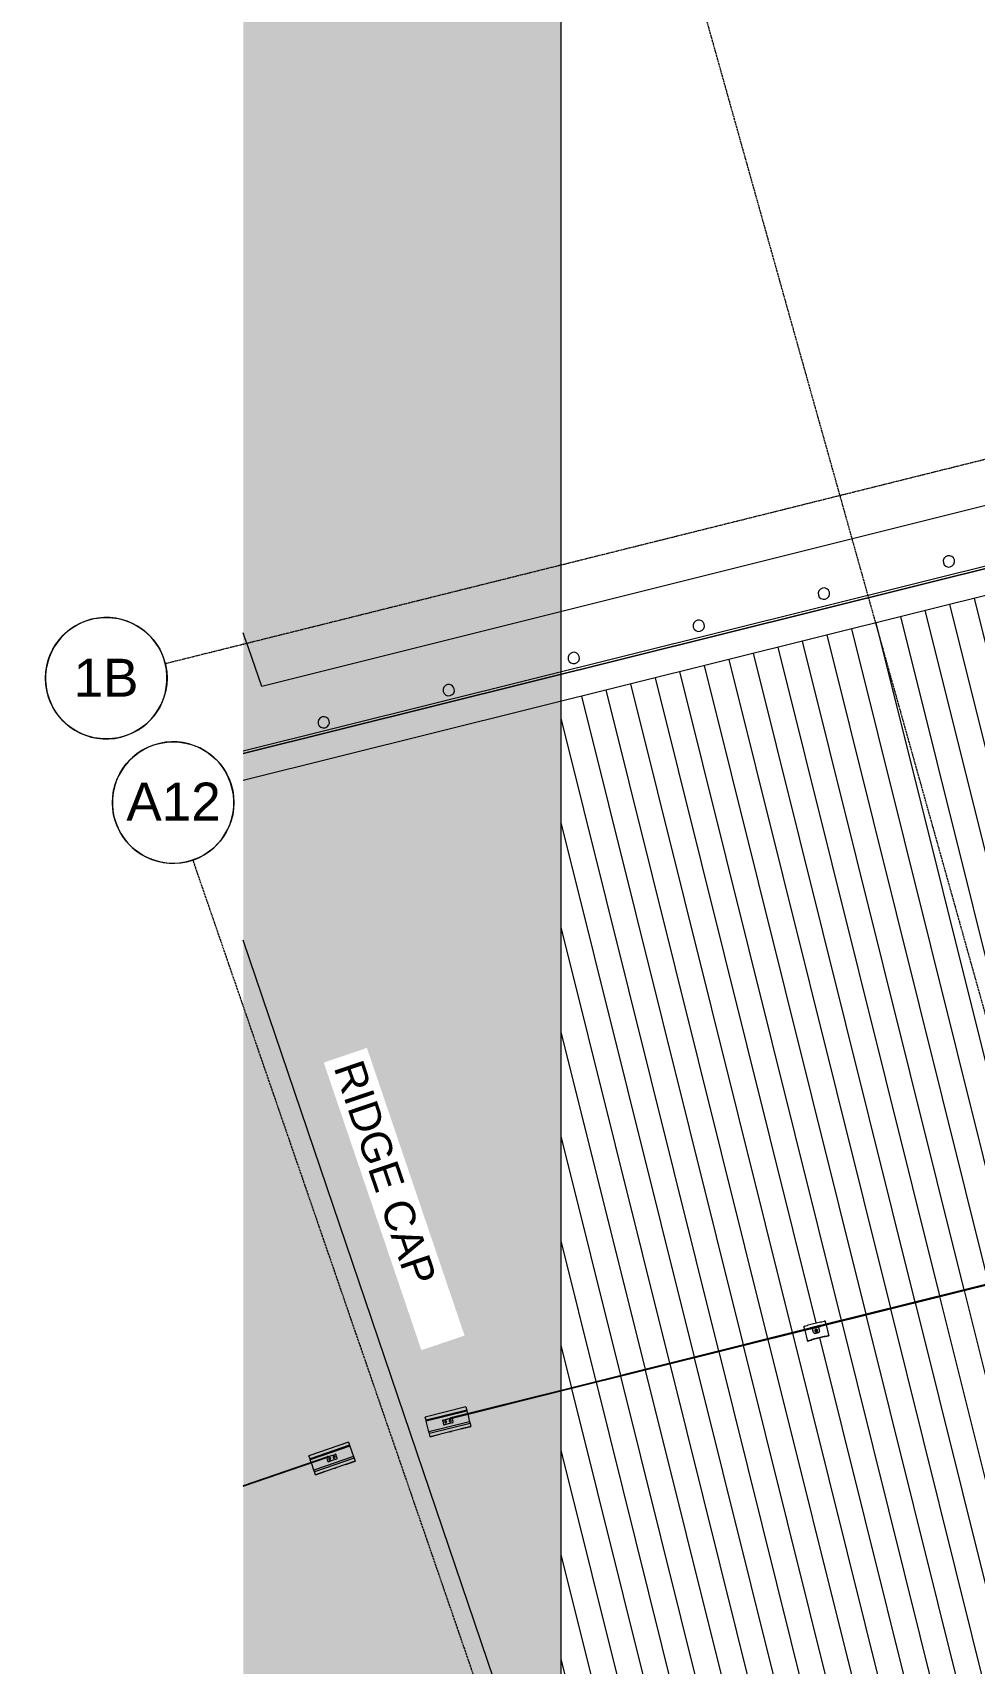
# Model space of a CAD drawing. Header units: millimetres. Extents: x -2355745 to -2216356, y 3958910 to 4068440.
# Drawn here: x -2355337 to -2342935, y 4018484 to 4039958 of the extents above; entities that cross this region are included whole.
import ezdxf

# ---------------------------------------------------------------- set-up
doc = ezdxf.new("R2010")
doc.units = ezdxf.units.MM
doc.linetypes.add('Grid Line', pattern=[21, 12, -3, 3, -3])
for name, color, linetype, lineweight in [('A-DETL', 90, 'Continuous', 18), ('A-DETL-GENF', 92, 'Continuous', 5), ('A-FLOR', 192, 'Continuous', 5), ('A-ROOF', 132, 'Continuous', 5), ('A-ROOF-OTLN', 132, 'Continuous', 5), ('A-ROOF-PATT', 132, 'Continuous', 5), ('G-ANNO-TEXT', 231, 'Continuous', 5), ('Q-SPCQ', 91, 'Continuous', 5), ('S-GRID', 1, 'Continuous', 5), ('S-GRID-IDEN', 1, 'Continuous', 5)]:
    doc.layers.add(name, color=color, linetype=linetype, lineweight=lineweight)
doc.styles.add('Arial', font='arial.ttf', dxfattribs={"height": 500})
doc.styles.add('Arial_1', font='arial.ttf', dxfattribs={"height": 400})

# ---------------------------------------------------------------- blocks, each defined once
blk = doc.blocks.new('Static Line_Sayfa_Metal Deck_Pan Mount - Up to 15 _ pitch - Max 2 Users-1845519-ROOF - Part B')
at = {"layer": 'Q-SPCQ'}
for p, q in [((-2351176, 4021399), (-2351698, 4021219)), ((-2351162, 4021358), (-2351684, 4021179)), ((-2351158, 4021345), (-2351680, 4021166)), ((-2351176, 4021399), (-2351162, 4021358)), ((-2351162, 4021358), (-2351158, 4021345)), ((-2351158, 4021345), (-2351111, 4021209)), ((-2351453, 4021206), (-2352563, 4020824)), ((-2352563, 4020816), (-2351450, 4021199)), ((-2351684, 4021179), (-2351698, 4021219)), ((-2351680, 4021166), (-2351684, 4021179)), ((-2351668, 4021131), (-2351680, 4021166)), ((-2351633, 4021029), (-2351666, 4021125)), ((-2351111, 4021209), (-2351633, 4021029)), ((-2351104, 4021188), (-2351626, 4021008)), ((-2351090, 4021147), (-2351612, 4020967)), ((-2351090, 4021147), (-2351612, 4020968)), ((-2351468, 4021199), (-2351467, 4021195)), ((-2351466, 4021193), (-2351465, 4021190)), ((-2351465, 4021190), (-2351464, 4021187)), ((-2351464, 4021187), (-2351457, 4021167)), ((-2351457, 4021167), (-2351449, 4021143)), ((-2351450, 4021199), (-2351450, 4021201)), ((-2351450, 4021199), (-2351450, 4021200)), ((-2351450, 4021199), (-2351450, 4021199)), ((-2351449, 4021143), (-2351449, 4021143)), ((-2351445, 4021209), (-2351354, 4021236)), ((-2351352, 4021231), (-2351443, 4021204)), ((-2351443, 4021140), (-2351386, 4021160)), ((-2351437, 4021175), (-2351436, 4021174)), ((-2351412, 4021182), (-2351412, 4021183)), ((-2351386, 4021160), (-2351329, 4021179)), ((-2351380, 4021194), (-2351379, 4021193)), ((-2351355, 4021202), (-2351355, 4021203)), ((-2351342, 4021233), (-2351344, 4021238)), ((-2351344, 4021238), (-2351344, 4021237)), ((-2351342, 4021233), (-2351344, 4021237)), ((-2351342, 4021233), (-2351342, 4021233)), ((-2351341, 4021230), (-2351342, 4021233)), ((-2351334, 4021209), (-2351341, 4021230)), ((-2351326, 4021185), (-2351334, 4021209)), ((-2351326, 4021185), (-2351326, 4021185)), ((-2351213, 4021105), (-2351090, 4021147)), ((-2351212, 4021105), (-2351213, 4021105)), ((-2351090, 4021147), (-2351212, 4021105)), ((-2351111, 4021209), (-2351104, 4021188)), ((-2351104, 4021188), (-2351090, 4021147)), ((-2351090, 4021147), (-2351090, 4021147)), ((-2351090, 4021147), (-2351090, 4021147)), ((-2351626, 4021008), (-2351633, 4021029)), ((-2351612, 4020968), (-2351626, 4021008)), ((-2351612, 4020967), (-2351489, 4021010)), ((-2351612, 4020967), (-2351612, 4020968)), ((-2351612, 4020967), (-2351611, 4020967)), ((-2351489, 4021010), (-2351611, 4020967)), ((-2351489, 4021010), (-2351489, 4021010)), ((-2351364, 4021053), (-2351351, 4021057)), ((-2351350, 4021057), (-2351364, 4021052)), ((-2351364, 4021053), (-2351364, 4021052)), ((-2351351, 4021057), (-2351337, 4021062)), ((-2351337, 4021062), (-2351350, 4021057))]:
    blk.add_line(p, q, dxfattribs=at)
at = {"layer": 'Q-SPCQ', "flags": 128}
for points in [[(-2351412, 4021183), (-2351412, 4021184), (-2351412, 4021184), (-2351413, 4021185), (-2351413, 4021185), (-2351413, 4021186), (-2351413, 4021186), (-2351414, 4021186), (-2351414, 4021187), (-2351414, 4021187), (-2351415, 4021188), (-2351415, 4021188), (-2351415, 4021188), (-2351416, 4021189), (-2351416, 4021189), (-2351416, 4021189), (-2351417, 4021190), (-2351417, 4021190), (-2351418, 4021190), (-2351418, 4021191), (-2351419, 4021191), (-2351419, 4021191), (-2351420, 4021191), (-2351420, 4021191), (-2351421, 4021191), (-2351421, 4021192), (-2351422, 4021192), (-2351422, 4021192), (-2351423, 4021192), (-2351423, 4021192), (-2351424, 4021192), (-2351424, 4021192), (-2351425, 4021192), (-2351425, 4021192), (-2351426, 4021192), (-2351426, 4021192), (-2351427, 4021192), (-2351427, 4021192), (-2351428, 4021191), (-2351428, 4021191), (-2351429, 4021191), (-2351429, 4021191), (-2351430, 4021191), (-2351430, 4021190), (-2351431, 4021190), (-2351431, 4021190), (-2351432, 4021190), (-2351432, 4021189), (-2351432, 4021189), (-2351433, 4021189), (-2351433, 4021188), (-2351434, 4021188), (-2351434, 4021188), (-2351434, 4021187), (-2351435, 4021187), (-2351435, 4021186), (-2351435, 4021186), (-2351435, 4021186), (-2351436, 4021185), (-2351436, 4021185), (-2351436, 4021184), (-2351436, 4021184), (-2351437, 4021183), (-2351437, 4021183), (-2351437, 4021182), (-2351437, 4021182), (-2351437, 4021181), (-2351437, 4021181), (-2351437, 4021180), (-2351437, 4021180), (-2351437, 4021179), (-2351437, 4021179), (-2351437, 4021178), (-2351437, 4021178), (-2351437, 4021177), (-2351437, 4021177), (-2351437, 4021176), (-2351437, 4021176), (-2351437, 4021175), (-2351437, 4021175)], [(-2351355, 4021203), (-2351355, 4021203), (-2351356, 4021204), (-2351356, 4021204), (-2351356, 4021205), (-2351356, 4021205), (-2351357, 4021206), (-2351357, 4021206), (-2351357, 4021206), (-2351357, 4021207), (-2351358, 4021207), (-2351358, 4021208), (-2351359, 4021208), (-2351359, 4021208), (-2351359, 4021209), (-2351360, 4021209), (-2351360, 4021209), (-2351361, 4021210), (-2351361, 4021210), (-2351361, 4021210), (-2351362, 4021210), (-2351362, 4021210), (-2351363, 4021211), (-2351363, 4021211), (-2351364, 4021211), (-2351364, 4021211), (-2351365, 4021211), (-2351365, 4021211), (-2351366, 4021211), (-2351366, 4021211), (-2351367, 4021211), (-2351367, 4021211), (-2351368, 4021211), (-2351369, 4021211), (-2351369, 4021211), (-2351370, 4021211), (-2351370, 4021211), (-2351371, 4021211), (-2351371, 4021211), (-2351372, 4021211), (-2351372, 4021211), (-2351373, 4021210), (-2351373, 4021210), (-2351373, 4021210), (-2351374, 4021210), (-2351374, 4021210), (-2351375, 4021209), (-2351375, 4021209), (-2351376, 4021209), (-2351376, 4021208), (-2351376, 4021208), (-2351377, 4021208), (-2351377, 4021207), (-2351378, 4021207), (-2351378, 4021206), (-2351378, 4021206), (-2351378, 4021206), (-2351379, 4021205), (-2351379, 4021205), (-2351379, 4021204), (-2351379, 4021204), (-2351380, 4021203), (-2351380, 4021203), (-2351380, 4021202), (-2351380, 4021202), (-2351380, 4021201), (-2351380, 4021201), (-2351380, 4021200), (-2351380, 4021200), (-2351380, 4021199), (-2351380, 4021199), (-2351380, 4021198), (-2351380, 4021198), (-2351380, 4021197), (-2351380, 4021197), (-2351380, 4021196), (-2351380, 4021196), (-2351380, 4021195), (-2351380, 4021195), (-2351380, 4021194)]]:
    blk.add_lwpolyline(points, dxfattribs=at)
at = {"layer": 'Q-SPCQ'}
for centre, major_axis, ratio, start_param, end_param in [((-2351452, 4021205), (16.5, 5.7), 0.087156, 1.117011, 2.88852), ((-2351450, 4021200), (16.5, 5.7), 0.087156, 1.117011, 2.88852), ((-2351452, 4021205), (7.09, 2.44), 0.087156, 1.832596, 2.879793), ((-2351450, 4021200), (7.09, 2.44), 0.087156, 3.141593, 6.283185), ((-2351450, 4021200), (7.09, 2.44), 0.087156, 2.879793, 3.141593), ((-2351450, 4021200), (7.09, 2.44), 0.087156, 1.308997, 2.617994), ((-2351444, 4021145), (4.73, 1.63), 0.996195, 3.141593, 4.712389), ((-2351452, 4021205), (7.09, 2.44), 0.087156, 0.261799, 0.785398), ((-2351452, 4021205), (7.09, 2.44), 0.087156, 5.497787, 6.021386), ((-2351450, 4021200), (7.09, 2.44), 0.087156, 0, 1.047198), ((-2351424, 4021178), (12.3, 4.2), 0.996195, 0, 3.141593), ((-2351424, 4021178), (12.3, 4.2), 0.996195, 3.141593, 6.283185), ((-2351367, 4021198), (12.3, 4.2), 0.996195, 0, 3.141593), ((-2351367, 4021198), (12.3, 4.2), 0.996195, 3.141593, 6.283185), ((-2351361, 4021232), (16.5, 5.7), 0.087156, 0, 1.117011), ((-2351359, 4021227), (16.5, 5.7), 0.087156, 0, 1.117011), ((-2351331, 4021184), (4.73, 1.63), 0.996195, 4.712389, 6.283185)]:
    blk.add_ellipse(centre, major_axis=major_axis, ratio=ratio, start_param=start_param, end_param=end_param, dxfattribs=at)
blk = doc.blocks.new('Static Line_Sayfa_Metal Deck_Pan Mount - Up to 15 _ pitch - Max 2 Users-1846359-ROOF - Part B')
at = {"layer": 'Q-SPCQ'}
for p, q in [((-2330489, 4026538), (-2345031, 4022914)), ((-2345029, 4022906), (-2330487, 4026531)), ((-2345030, 4022914), (-2348376, 4022079)), ((-2348376, 4022071), (-2345028, 4022907)), ((-2345181, 4022922), (-2345173, 4022925)), ((-2345181, 4022922), (-2345179, 4022913)), ((-2345179, 4022913), (-2345170, 4022879)), ((-2345172, 4022925), (-2345135, 4022934)), ((-2345169, 4022872), (-2345136, 4022739)), ((-2345134, 4022934), (-2345123, 4022942)), ((-2345122, 4022942), (-2344961, 4022982)), ((-2345094, 4022901), (-2345098, 4022899)), ((-2345097, 4022894), (-2345098, 4022899)), ((-2345096, 4022889), (-2345097, 4022894)), ((-2345096, 4022889), (-2345091, 4022889)), ((-2344969, 4022932), (-2345092, 4022902)), ((-2345089, 4022889), (-2344966, 4022920)), ((-2345066, 4022895), (-2345066, 4022894)), ((-2345066, 4022893), (-2345066, 4022894)), ((-2345065, 4022889), (-2345066, 4022893)), ((-2345053, 4022841), (-2345065, 4022889)), ((-2345053, 4022841), (-2345053, 4022841)), ((-2345037, 4022861), (-2345037, 4022861)), ((-2345035, 4022830), (-2344986, 4022843)), ((-2345035, 4022830), (-2344986, 4022842)), ((-2345029, 4022864), (-2345029, 4022863)), ((-2345027, 4022864), (-2345027, 4022864)), ((-2345009, 4022869), (-2345009, 4022869)), ((-2345006, 4022869), (-2345007, 4022869)), ((-2344998, 4022870), (-2344999, 4022871)), ((-2344988, 4022913), (-2344989, 4022914)), ((-2344988, 4022913), (-2344988, 4022913)), ((-2344988, 4022913), (-2344987, 4022909)), ((-2344987, 4022909), (-2344975, 4022861)), ((-2344975, 4022860), (-2344975, 4022861)), ((-2344962, 4022933), (-2344967, 4022932)), ((-2344964, 4022920), (-2344960, 4022922)), ((-2344962, 4022933), (-2344961, 4022928)), ((-2344961, 4022928), (-2344960, 4022922)), ((-2344960, 4022982), (-2344947, 4022981)), ((-2344946, 4022981), (-2344910, 4022990)), ((-2344908, 4022990), (-2344900, 4022993)), ((-2344900, 4022993), (-2344898, 4022983)), ((-2344900, 4022787), (-2344852, 4022799)), ((-2344852, 4022799), (-2344900, 4022787)), ((-2344900, 4022787), (-2344862, 4022797)), ((-2344898, 4022983), (-2344889, 4022949)), ((-2344862, 4022797), (-2344898, 4022788)), ((-2344887, 4022942), (-2344854, 4022809)), ((-2344854, 4022809), (-2344854, 4022809)), ((-2344854, 4022809), (-2344852, 4022799)), ((-2344852, 4022799), (-2344852, 4022799)), ((-2345136, 4022739), (-2345136, 4022739)), ((-2345136, 4022739), (-2345133, 4022729)), ((-2345085, 4022741), (-2345133, 4022729)), ((-2345133, 4022729), (-2345085, 4022741)), ((-2345133, 4022729), (-2345133, 4022729)), ((-2345087, 4022741), (-2345124, 4022732)), ((-2345123, 4022732), (-2345085, 4022741)), ((-2345075, 4022748), (-2345086, 4022741)), ((-2345085, 4022741), (-2345073, 4022748)), ((-2345085, 4022741), (-2345085, 4022741)), ((-2344913, 4022789), (-2345074, 4022749)), ((-2345072, 4022749), (-2344915, 4022788)), ((-2344914, 4022788), (-2344901, 4022787)), ((-2344899, 4022788), (-2344912, 4022789)), ((-2344900, 4022787), (-2344900, 4022787)), ((-2348376, 4022079), (-2349829, 4021717)), ((-2349828, 4021709), (-2348376, 4022071)), ((-2349631, 4021861), (-2350166, 4021728)), ((-2350156, 4021686), (-2350166, 4021728)), ((-2349620, 4021820), (-2350156, 4021686)), ((-2349617, 4021806), (-2350153, 4021673)), ((-2349812, 4021714), (-2349813, 4021719)), ((-2349631, 4021861), (-2349620, 4021820)), ((-2349620, 4021820), (-2349617, 4021806)), ((-2349617, 4021806), (-2349608, 4021771)), ((-2349607, 4021765), (-2349582, 4021666)), ((-2350153, 4021673), (-2350156, 4021686)), ((-2350118, 4021533), (-2350153, 4021673)), ((-2349582, 4021666), (-2350118, 4021533)), ((-2350112, 4021511), (-2350118, 4021533)), ((-2349577, 4021644), (-2350112, 4021511)), ((-2350102, 4021469), (-2350112, 4021511)), ((-2349566, 4021603), (-2350102, 4021469)), ((-2349566, 4021603), (-2350102, 4021469)), ((-2349938, 4021684), (-2349937, 4021679)), ((-2349938, 4021683), (-2349938, 4021684)), ((-2349938, 4021683), (-2349937, 4021679)), ((-2349937, 4021679), (-2349937, 4021679)), ((-2349937, 4021679), (-2349936, 4021675)), ((-2349936, 4021675), (-2349931, 4021654)), ((-2349931, 4021654), (-2349925, 4021630)), ((-2349929, 4021688), (-2349838, 4021714)), ((-2349836, 4021710), (-2349928, 4021683)), ((-2349925, 4021630), (-2349925, 4021630)), ((-2349919, 4021626), (-2349860, 4021641)), ((-2349910, 4021661), (-2349909, 4021660)), ((-2349884, 4021666), (-2349884, 4021667)), ((-2349860, 4021641), (-2349802, 4021655)), ((-2349851, 4021675), (-2349851, 4021674)), ((-2349848, 4021533), (-2349834, 4021536)), ((-2349834, 4021536), (-2349848, 4021532)), ((-2349848, 4021532), (-2349848, 4021533)), ((-2349834, 4021536), (-2349820, 4021539)), ((-2349820, 4021539), (-2349834, 4021536)), ((-2349829, 4021711), (-2349828, 4021709)), ((-2349829, 4021710), (-2349828, 4021709)), ((-2349826, 4021680), (-2349826, 4021681)), ((-2349811, 4021710), (-2349811, 4021713)), ((-2349810, 4021707), (-2349811, 4021710)), ((-2349804, 4021686), (-2349810, 4021707)), ((-2349798, 4021661), (-2349804, 4021686)), ((-2349798, 4021661), (-2349798, 4021661)), ((-2349693, 4021571), (-2349566, 4021603)), ((-2349693, 4021571), (-2349692, 4021571)), ((-2349566, 4021602), (-2349692, 4021571)), ((-2349582, 4021666), (-2349577, 4021644)), ((-2349577, 4021644), (-2349566, 4021603)), ((-2349566, 4021603), (-2349566, 4021603)), ((-2349566, 4021602), (-2349566, 4021603)), ((-2350102, 4021469), (-2349976, 4021501)), ((-2349976, 4021500), (-2350102, 4021469)), ((-2350102, 4021469), (-2350102, 4021469)), ((-2350102, 4021469), (-2350102, 4021469)), ((-2349976, 4021501), (-2349976, 4021500))]:
    blk.add_line(p, q, dxfattribs=at)
at = {"layer": 'Q-SPCQ', "flags": 128}
for points in [[(-2345094, 4022901), (-2345094, 4022901), (-2345094, 4022901), (-2345093, 4022901), (-2345093, 4022901), (-2345092, 4022901), (-2345092, 4022902)], [(-2345089, 4022889), (-2345089, 4022889), (-2345090, 4022889), (-2345090, 4022889), (-2345091, 4022889), (-2345091, 4022889), (-2345091, 4022889)], [(-2345021, 4022878), (-2345021, 4022878), (-2345022, 4022877), (-2345022, 4022877), (-2345023, 4022877), (-2345023, 4022877), (-2345023, 4022877), (-2345024, 4022877), (-2345024, 4022876), (-2345025, 4022876), (-2345025, 4022876), (-2345025, 4022875), (-2345026, 4022875), (-2345026, 4022875), (-2345026, 4022875), (-2345027, 4022874), (-2345027, 4022874), (-2345027, 4022873), (-2345028, 4022873), (-2345028, 4022873), (-2345028, 4022872), (-2345028, 4022872), (-2345029, 4022871), (-2345029, 4022871), (-2345029, 4022871), (-2345029, 4022870), (-2345029, 4022870), (-2345029, 4022869), (-2345029, 4022869), (-2345030, 4022868), (-2345030, 4022868), (-2345030, 4022867), (-2345030, 4022867), (-2345030, 4022866), (-2345030, 4022866), (-2345030, 4022866), (-2345030, 4022865), (-2345030, 4022865), (-2345029, 4022864), (-2345029, 4022864), (-2345029, 4022864)], [(-2345020, 4022876), (-2345021, 4022876), (-2345021, 4022876), (-2345021, 4022876), (-2345022, 4022876), (-2345022, 4022875), (-2345023, 4022875), (-2345023, 4022875), (-2345023, 4022875), (-2345024, 4022875), (-2345024, 4022874), (-2345024, 4022874), (-2345024, 4022874), (-2345025, 4022874), (-2345025, 4022873), (-2345025, 4022873), (-2345026, 4022873), (-2345026, 4022873), (-2345026, 4022872), (-2345026, 4022872), (-2345026, 4022872), (-2345027, 4022871), (-2345027, 4022871), (-2345027, 4022871), (-2345027, 4022870), (-2345027, 4022870), (-2345027, 4022869), (-2345027, 4022869), (-2345028, 4022869), (-2345028, 4022868), (-2345028, 4022868), (-2345028, 4022868), (-2345028, 4022867), (-2345028, 4022867), (-2345028, 4022866), (-2345028, 4022866), (-2345028, 4022866), (-2345028, 4022865), (-2345028, 4022865), (-2345027, 4022864), (-2345027, 4022864)], [(-2345007, 4022869), (-2345007, 4022870), (-2345007, 4022870), (-2345007, 4022871), (-2345007, 4022871), (-2345007, 4022871), (-2345008, 4022872), (-2345008, 4022872), (-2345008, 4022873), (-2345008, 4022873), (-2345009, 4022873), (-2345009, 4022874), (-2345009, 4022874), (-2345009, 4022875), (-2345010, 4022875), (-2345010, 4022875), (-2345011, 4022875), (-2345011, 4022876), (-2345011, 4022876), (-2345012, 4022876), (-2345012, 4022877), (-2345012, 4022877), (-2345013, 4022877), (-2345013, 4022877), (-2345014, 4022877), (-2345014, 4022877), (-2345015, 4022878), (-2345015, 4022878), (-2345016, 4022878), (-2345016, 4022878), (-2345016, 4022878), (-2345017, 4022878), (-2345017, 4022878), (-2345018, 4022878), (-2345018, 4022878), (-2345019, 4022878), (-2345019, 4022878), (-2345020, 4022878), (-2345020, 4022878), (-2345021, 4022878), (-2345021, 4022878)], [(-2345009, 4022869), (-2345009, 4022869), (-2345009, 4022870), (-2345009, 4022870), (-2345009, 4022870), (-2345009, 4022871), (-2345009, 4022871), (-2345010, 4022872), (-2345010, 4022872), (-2345010, 4022872), (-2345010, 4022873), (-2345011, 4022873), (-2345011, 4022873), (-2345011, 4022873), (-2345011, 4022874), (-2345012, 4022874), (-2345012, 4022874), (-2345012, 4022874), (-2345013, 4022875), (-2345013, 4022875), (-2345013, 4022875), (-2345014, 4022875), (-2345014, 4022875), (-2345014, 4022876), (-2345015, 4022876), (-2345015, 4022876), (-2345015, 4022876), (-2345016, 4022876), (-2345016, 4022876), (-2345016, 4022876), (-2345017, 4022876), (-2345017, 4022876), (-2345018, 4022876), (-2345018, 4022876), (-2345018, 4022876), (-2345019, 4022876), (-2345019, 4022876), (-2345020, 4022876), (-2345020, 4022876), (-2345020, 4022876), (-2345020, 4022876)], [(-2344969, 4022932), (-2344969, 4022932), (-2344968, 4022932), (-2344968, 4022932), (-2344967, 4022932), (-2344967, 4022932), (-2344967, 4022932)], [(-2344964, 4022920), (-2344964, 4022920), (-2344964, 4022920), (-2344965, 4022920), (-2344965, 4022920), (-2344966, 4022920), (-2344966, 4022920)], [(-2349884, 4021667), (-2349884, 4021667), (-2349885, 4021668), (-2349885, 4021668), (-2349885, 4021669), (-2349885, 4021669), (-2349885, 4021670), (-2349886, 4021670), (-2349886, 4021671), (-2349886, 4021671), (-2349887, 4021671), (-2349887, 4021672), (-2349887, 4021672), (-2349888, 4021673), (-2349888, 4021673), (-2349888, 4021673), (-2349889, 4021674), (-2349889, 4021674), (-2349890, 4021674), (-2349890, 4021675), (-2349890, 4021675), (-2349891, 4021675), (-2349891, 4021675), (-2349892, 4021676), (-2349892, 4021676), (-2349893, 4021676), (-2349893, 4021676), (-2349894, 4021676), (-2349894, 4021676), (-2349895, 4021676), (-2349895, 4021677), (-2349896, 4021677), (-2349896, 4021677), (-2349897, 4021677), (-2349897, 4021677), (-2349898, 4021677), (-2349898, 4021677), (-2349899, 4021676), (-2349899, 4021676), (-2349900, 4021676), (-2349900, 4021676), (-2349901, 4021676), (-2349901, 4021676), (-2349902, 4021676), (-2349902, 4021675), (-2349903, 4021675), (-2349903, 4021675), (-2349904, 4021675), (-2349904, 4021674), (-2349905, 4021674), (-2349905, 4021674), (-2349905, 4021673), (-2349906, 4021673), (-2349906, 4021673), (-2349907, 4021672), (-2349907, 4021672), (-2349907, 4021672), (-2349908, 4021671), (-2349908, 4021671), (-2349908, 4021670), (-2349908, 4021670), (-2349909, 4021669), (-2349909, 4021669), (-2349909, 4021668), (-2349909, 4021668), (-2349909, 4021667), (-2349909, 4021667), (-2349910, 4021666), (-2349910, 4021666), (-2349910, 4021665), (-2349910, 4021665), (-2349910, 4021664), (-2349910, 4021664), (-2349910, 4021663), (-2349910, 4021663), (-2349910, 4021662), (-2349910, 4021662), (-2349910, 4021661), (-2349910, 4021661), (-2349910, 4021661)], [(-2349826, 4021681), (-2349826, 4021682), (-2349826, 4021682), (-2349827, 4021683), (-2349827, 4021683), (-2349827, 4021684), (-2349827, 4021684), (-2349827, 4021685), (-2349828, 4021685), (-2349828, 4021686), (-2349828, 4021686), (-2349829, 4021686), (-2349829, 4021687), (-2349829, 4021687), (-2349830, 4021688), (-2349830, 4021688), (-2349830, 4021688), (-2349831, 4021689), (-2349831, 4021689), (-2349832, 4021689), (-2349832, 4021689), (-2349833, 4021690), (-2349833, 4021690), (-2349834, 4021690), (-2349834, 4021690), (-2349835, 4021690), (-2349835, 4021691), (-2349836, 4021691), (-2349836, 4021691), (-2349837, 4021691), (-2349837, 4021691), (-2349838, 4021691), (-2349838, 4021691), (-2349839, 4021691), (-2349839, 4021691), (-2349840, 4021691), (-2349840, 4021691), (-2349841, 4021691), (-2349841, 4021691), (-2349842, 4021691), (-2349842, 4021691), (-2349843, 4021690), (-2349843, 4021690), (-2349844, 4021690), (-2349844, 4021690), (-2349845, 4021690), (-2349845, 4021689), (-2349846, 4021689), (-2349846, 4021689), (-2349846, 4021689), (-2349847, 4021688), (-2349847, 4021688), (-2349848, 4021688), (-2349848, 4021687), (-2349848, 4021687), (-2349849, 4021686), (-2349849, 4021686), (-2349849, 4021686), (-2349850, 4021685), (-2349850, 4021685), (-2349850, 4021684), (-2349850, 4021684), (-2349851, 4021683), (-2349851, 4021683), (-2349851, 4021682), (-2349851, 4021682), (-2349851, 4021681), (-2349851, 4021681), (-2349851, 4021680), (-2349852, 4021680), (-2349852, 4021679), (-2349852, 4021679), (-2349852, 4021678), (-2349852, 4021678), (-2349852, 4021677), (-2349852, 4021677), (-2349852, 4021676), (-2349851, 4021676), (-2349851, 4021675), (-2349851, 4021675)]]:
    blk.add_lwpolyline(points, dxfattribs=at)
at = {"layer": 'Q-SPCQ'}
for centre, major_axis, ratio, start_param, end_param in [((-2345169, 4022915), (9.7, 2.42), 0.996195, 1.570796, 3.141593), ((-2345169, 4022915), (9.7, 2.42), 0.996195, 1.832596, 3.141593), ((-2345135, 4022934), (0.97, 0.242), 0.087156, 4.712389, 6.031026), ((-2345122, 4022942), (0.97, 0.242), 0.087156, 1.570796, 2.889433), ((-2345128, 4022881), (67.9, 16.9), 0.087156, 5.824402, 6.053794), ((-2345038, 4022845), (14.6, 3.6), 0.996195, 3.141593, 4.712389), ((-2345038, 4022845), (14.6, 3.6), 0.996195, 3.403392, 4.712389), ((-2345018, 4022866), (19.3, 4.8), 0.996195, 1.570796, 4.712389), ((-2345018, 4022866), (19.3, 4.8), 0.996195, 3.141593, 4.712389), ((-2345018, 4022866), (11.4, 2.8), 0.996195, 1.570796, 4.712389), ((-2345018, 4022866), (19.3, 4.8), 0.996195, 4.712389, 7.853982), ((-2345018, 4022866), (11.4, 2.8), 0.996195, 4.712389, 7.853982), ((-2345018, 4022866), (19.3, 4.8), 0.996195, 4.712389, 6.283185), ((-2344928, 4022931), (67.9, 16.9), 0.087156, 3.370984, 3.600375), ((-2344990, 4022857), (14.6, 3.6), 0.996195, 4.712389, 6.283185), ((-2344990, 4022857), (14.6, 3.6), 0.996195, 4.712389, 6.021386), ((-2344961, 4022982), (0.97, 0.242), 0.087156, 0.252159, 1.570796), ((-2344946, 4022981), (0.97, 0.242), 0.087156, 3.393752, 4.712389), ((-2344907, 4022981), (9.7, 2.42), 0.996195, 0, 1.570796), ((-2344907, 4022981), (9.7, 2.42), 0.996195, 0.785398, 1.287632), ((-2344907, 4022981), (9.7, 2.42), 0.996195, 0, 0.261799), ((-2344864, 4022807), (9.7, 2.42), 0.996195, 4.712389, 6.283185), ((-2344864, 4022807), (9.7, 2.42), 0.996195, 4.712389, 6.283185), ((-2345126, 4022741), (9.7, 2.42), 0.996195, 3.141593, 4.712389), ((-2345126, 4022741), (9.7, 2.42), 0.996195, 3.403392, 4.712389), ((-2345087, 4022741), (0.97, 0.242), 0.087156, 4.712389, 6.031026), ((-2345085, 4022741), (0.97, 0.242), 0.087156, 4.712389, 6.031026), ((-2345074, 4022748), (0.97, 0.242), 0.087156, 1.570796, 2.889433), ((-2345072, 4022749), (0.97, 0.242), 0.087156, 2.449888, 2.889433), ((-2345072, 4022749), (0.97, 0.242), 0.087156, 1.570796, 1.790569), ((-2344915, 4022788), (0.97, 0.242), 0.087156, 1.351024, 1.570796), ((-2344915, 4022788), (0.97, 0.242), 0.087156, 0.252159, 0.691705), ((-2344913, 4022789), (0.97, 0.242), 0.087156, 0.252159, 1.570796), ((-2344900, 4022787), (0.97, 0.242), 0.087156, 3.393752, 4.712389), ((-2344898, 4022788), (0.97, 0.242), 0.087156, 3.393752, 4.712389), ((-2349830, 4021715), (17, 4.2), 0.087156, 0.253073, 2.024582), ((-2349830, 4021715), (7.28, 1.81), 0.087156, 0.523599, 1.308997), ((-2349921, 4021688), (17, 4.2), 0.087156, 2.024582, 3.141593), ((-2349920, 4021683), (17, 4.2), 0.087156, 2.024582, 3.141593), ((-2349920, 4021631), (4.85, 1.21), 0.996195, 3.141593, 4.712389), ((-2349897, 4021663), (12.6, 3.1), 0.996195, 0, 3.141593), ((-2349897, 4021663), (12.6, 3.1), 0.996195, 3.141593, 6.283185), ((-2349838, 4021677), (12.6, 3.1), 0.996195, 0, 3.141593), ((-2349838, 4021677), (12.6, 3.1), 0.996195, 3.141593, 6.283185), ((-2349829, 4021710), (17, 4.2), 0.087156, 0.253073, 2.024582), ((-2349830, 4021715), (7.28, 1.81), 0.087156, 2.094395, 2.617994), ((-2349830, 4021715), (7.28, 1.81), 0.087156, 3.665191, 4.18879), ((-2349829, 4021710), (7.28, 1.81), 0.087156, 0.523599, 3.141593), ((-2349829, 4021710), (7.28, 1.81), 0.087156, 3.141593, 4.712389), ((-2349830, 4021715), (7.28, 1.81), 0.087156, 6.021386, 6.283185), ((-2349829, 4021710), (7.28, 1.81), 0.087156, 5.759587, 6.021386), ((-2349803, 4021660), (4.85, 1.21), 0.996195, 4.712389, 6.283185)]:
    blk.add_ellipse(centre, major_axis=major_axis, ratio=ratio, start_param=start_param, end_param=end_param, dxfattribs=at)
blk = doc.blocks.new('Bollard_Typical - 150mm Diameter - BOL001 _fixed_-1895789-ROOF - Part B')
at = {"layer": 'Q-SPCQ'}
for start, end in [(360, 180), (180, 0)]:
    blk.add_arc((1.2, -75), 75, start, end, dxfattribs=at)
blk = doc.blocks.new('Bollard_Typical - 150mm Diameter - BOL001 _fixed_-V13-ROOF - Part B')
at = {"layer": 'Q-SPCQ'}
for start, end in [(360, 180), (180, 0)]:
    blk.add_arc((1.2, -75), 75, start, end, dxfattribs=at)
blk = doc.blocks.new('Grid - A1-203820-ROOF - Part B')
at = {"layer": 'S-GRID-IDEN'}
blk.add_circle((0, 0), 4, dxfattribs=at)
for start, end in [(360, 180), (180, 360)]:
    blk.add_arc((0, 0), 4, start, end, dxfattribs=at)

msp = doc.modelspace()

# ---------------------------------------------------------------- hatches: boundary and pattern name
at = {"layer": 'A-DETL-GENF', "transparency": 33554585}
h = msp.add_hatch(color=7, dxfattribs=at)
h.paths.add_polyline_path([(-2352563, 3958910), (-2348376, 3958910), (-2348376, 4003110), (-2346358, 4003651), (-2350393, 4004732), (-2348376, 4005272), (-2348376, 4063727), (-2352563, 4063727), (-2352563, 3959144)])
h.paths.add_polyline_path([(-2351236, 3960672), (-2351312, 3960731), (-2351383, 3960798), (-2350016, 3961038), (-2350258, 3962405), (-2350171, 3962362), (-2350088, 3962310), (-2349842, 3960917), (-2350897, 3960731)])
h.paths.add_polyline_path([(-2350308, 3975956), (-2350308, 3975956), (-2350310, 3975972)])
h.paths.add_polyline_path([(-2349184, 3988083), (-2349204, 3988085), (-2349230, 3988096), (-2349239, 3988102), (-2349251, 3988117), (-2349260, 3988134), (-2349264, 3988153), (-2349263, 3988173), (-2349256, 3988191), (-2349245, 3988208), (-2349224, 3988224), (-2349194, 3988233), (-2349174, 3988232), (-2349156, 3988225), (-2349140, 3988215), (-2349127, 3988200), (-2349118, 3988182), (-2349114, 3988163), (-2349118, 3988136), (-2349122, 3988125), (-2349133, 3988109), (-2349147, 3988096), (-2349165, 3988087), (-2349178, 3988085)])
at = {"layer": 'A-ROOF-PATT'}
h = msp.add_hatch(dxfattribs=at)
h.set_pattern_fill('FP_6', color=256, style=0, pattern_type=2)
h.set_pattern_definition([(283.994, (-472473.65, -220244.28), (323.116911, 80.526155), [])])
h.paths.add_polyline_path([(-2347470, 4012985), (-2323051, 4019070), (-2322981, 4018796), (-2325828, 4036774), (-2348376, 4031154), (-2348376, 4022079), (-2348351, 4022085), (-2348300, 4022097), (-2347714, 4022245), (-2347681, 4022252), (-2347568, 4022280), (-2347529, 4022290), (-2347507, 4022296), (-2347504, 4022296), (-2347421, 4022317), (-2347343, 4022336), (-2347174, 4022379), (-2347143, 4022386), (-2347034, 4022413), (-2346838, 4022462), (-2346528, 4022540), (-2346253, 4022609), (-2346232, 4022614), (-2346229, 4022614), (-2346117, 4022643), (-2346097, 4022648), (-2345171, 4022881), (-2345181, 4022922), (-2345134, 4022935), (-2345123, 4022940), (-2345122, 4022942), (-2344960, 4022982), (-2344958, 4022982), (-2344943, 4022982), (-2344899, 4022991), (-2344889, 4022950), (-2340324, 4024087), (-2340335, 4024130), (-2340287, 4024142), (-2340276, 4024147), (-2340275, 4024150), (-2340114, 4024190), (-2340112, 4024190), (-2340096, 4024190), (-2340053, 4024199), (-2340042, 4024157), (-2335477, 4025295), (-2335488, 4025338), (-2335441, 4025350), (-2335429, 4025355), (-2335429, 4025358), (-2335267, 4025398), (-2335265, 4025398), (-2335249, 4025398), (-2335206, 4025406), (-2335196, 4025365), (-2330630, 4026503), (-2330641, 4026546), (-2330594, 4026558), (-2330582, 4026563), (-2330582, 4026566), (-2330420, 4026606), (-2330418, 4026606), (-2330402, 4026606), (-2330359, 4026614), (-2330348, 4026573), (-2330301, 4026584), (-2330189, 4026612), (-2327905, 4027181), (-2327862, 4027192), (-2327795, 4027208), (-2327783, 4027212), (-2327728, 4027225), (-2325910, 4027677), (-2325933, 4027767), (-2325397, 4027900), (-2325333, 4027642), (-2325868, 4027509), (-2325909, 4027670), (-2325933, 4027664), (-2330347, 4026564), (-2330312, 4026423), (-2330361, 4026412), (-2330373, 4026415), (-2330373, 4026412), (-2330378, 4026411), (-2330535, 4026372), (-2330535, 4026372), (-2330553, 4026363), (-2330593, 4026353), (-2330628, 4026495), (-2335194, 4025358), (-2335158, 4025215), (-2335208, 4025204), (-2335219, 4025207), (-2335220, 4025204), (-2335225, 4025203), (-2335381, 4025164), (-2335381, 4025164), (-2335400, 4025155), (-2335440, 4025145), (-2335475, 4025287), (-2340041, 4024150), (-2340005, 4024007), (-2340054, 4023996), (-2340066, 4023999), (-2340066, 4023997), (-2340072, 4023995), (-2340228, 4023956), (-2340228, 4023956), (-2340247, 4023947), (-2340286, 4023937), (-2340322, 4024080), (-2344887, 4022942), (-2344852, 4022799), (-2344901, 4022788), (-2344913, 4022791), (-2344913, 4022789), (-2344934, 4022783), (-2345075, 4022749), (-2345075, 4022748), (-2345094, 4022739), (-2345133, 4022729), (-2345170, 4022872), (-2345200, 4022864), (-2345216, 4022860), (-2348376, 4022069), (-2348376, 4015657), (-2347674, 4013587)])
h.paths.add_polyline_path([(-2345385, 4022829), (-2345385, 4022829), (-2345372, 4022829)])

# ---------------------------------------------------------------- linework, layer by layer
at = {"layer": 'A-DETL', "lineweight": 15}
msp.add_line((-2348376, 4005272), (-2348376, 4063727), dxfattribs=at)
at = {"layer": 'A-FLOR'}
for p, q in [((-2327267, 4037610), (-2352320, 4031349)), ((-2352540, 4031988), (-2352563, 4032054)), ((-2352495, 4031856), (-2352540, 4031988)), ((-2352320, 4031349), (-2352495, 4031856))]:
    msp.add_line(p, q, dxfattribs=at)
at = {"layer": 'A-ROOF'}
for p, q in [((-2325828, 4036774), (-2352563, 4030111)), ((-2347369, 4012686), (-2352563, 4028007))]:
    msp.add_line(p, q, dxfattribs=at)
at = {"layer": 'A-ROOF-OTLN'}
for p, q in [((-2325924, 4037134), (-2352563, 4030495)), ((-2352563, 4030468), (-2325920, 4037108)), ((-2352563, 4030467), (-2325920, 4037106)), ((-2352563, 4030113), (-2326034, 4036725))]:
    msp.add_line(p, q, dxfattribs=at)
at = {"layer": 'S-GRID', "linetype": 'Grid Line'}
for p, q in [((-2326013, 3967222), (-2349848, 4052202)), ((-2353591, 4031650), (-2325988, 4038529)), ((-2331919, 3967185), (-2353225, 4029063))]:
    msp.add_line(p, q, dxfattribs=at)

# ---------------------------------------------------------------- block references
at = {"layer": 'Q-SPCQ', "rotation": 14.44475166208499}
for name, p in [('Bollard_Typical - 150mm Diameter - BOL001 _fixed_-1895789-ROOF - Part B', (-2343291, 4033067)), ('Bollard_Typical - 150mm Diameter - BOL001 _fixed_-1895789-ROOF - Part B', (-2344937, 4032643)), ('Bollard_Typical - 150mm Diameter - BOL001 _fixed_-1895789-ROOF - Part B', (-2346584, 4032220)), ('Bollard_Typical - 150mm Diameter - BOL001 _fixed_-1895789-ROOF - Part B', (-2348230, 4031796)), ('Bollard_Typical - 150mm Diameter - BOL001 _fixed_-V13-ROOF - Part B', (-2349876, 4031372)), ('Bollard_Typical - 150mm Diameter - BOL001 _fixed_-V13-ROOF - Part B', (-2351523, 4030948))]:
    msp.add_blockref(name, p, dxfattribs=at)
at = {"layer": 'Q-SPCQ'}
for name in ['Static Line_Sayfa_Metal Deck_Pan Mount - Up to 15 _ pitch - Max 2 Users-1846359-ROOF - Part B', 'Static Line_Sayfa_Metal Deck_Pan Mount - Up to 15 _ pitch - Max 2 Users-1845519-ROOF - Part B']:
    msp.add_blockref(name, (0, 0), dxfattribs=at)
at = {"layer": 'S-GRID-IDEN', "xscale": 199.9999999999999, "yscale": 199.9999999999999, "zscale": 199.9999999999999}
for p, rotation in [((-2354367, 4031457), 283.9934690902122), ((-2353486, 4029819), 19.00040712021568)]:
    msp.add_blockref('Grid - A1-203820-ROOF - Part B', p, dxfattribs=dict(at, rotation=rotation))

# ---------------------------------------------------------------- texts
at = {"layer": 'S-GRID-IDEN', "char_height": 500, "attachment_point": 1, "style": 'Arial'}
for s, insert, width in [('1B', (-2354797, 4031713), 1026.16), ('A12', (-2354102, 4030082), 1491.14)]:
    msp.add_mtext(s, dxfattribs=dict(at, insert=insert, width=width))

# ---------------------------------------------------------------- next in the draw order: texts
at = {"layer": 'G-ANNO-TEXT', "color": 7, "insert": (-2350997, 4026462), "char_height": 400, "width": 3800, "attachment_point": 1, "rotation": 288.7494, "style": 'Arial_1', "bg_fill": 3, "box_fill_scale": 1.25, "bg_fill_color": 256, "bg_fill_true_color": 13158600, "bg_fill_transparency": 0}
msp.add_mtext('RIDGE CAP', dxfattribs=at)

doc.saveas('drawing.dxf')
